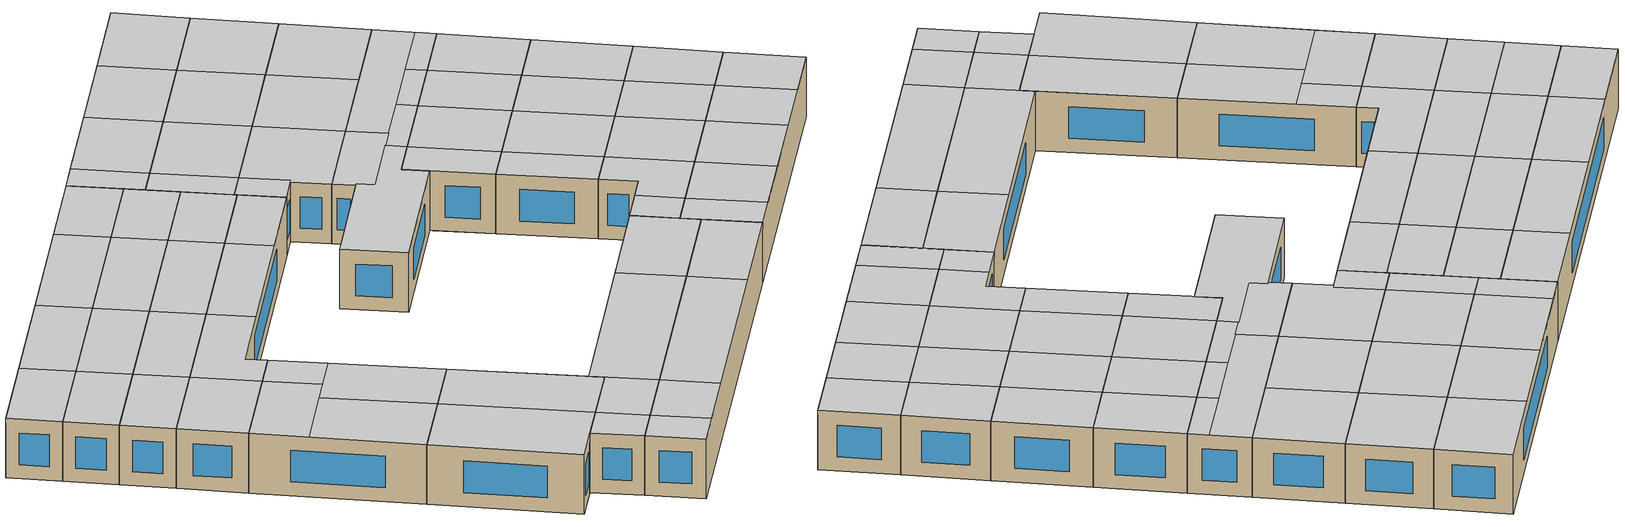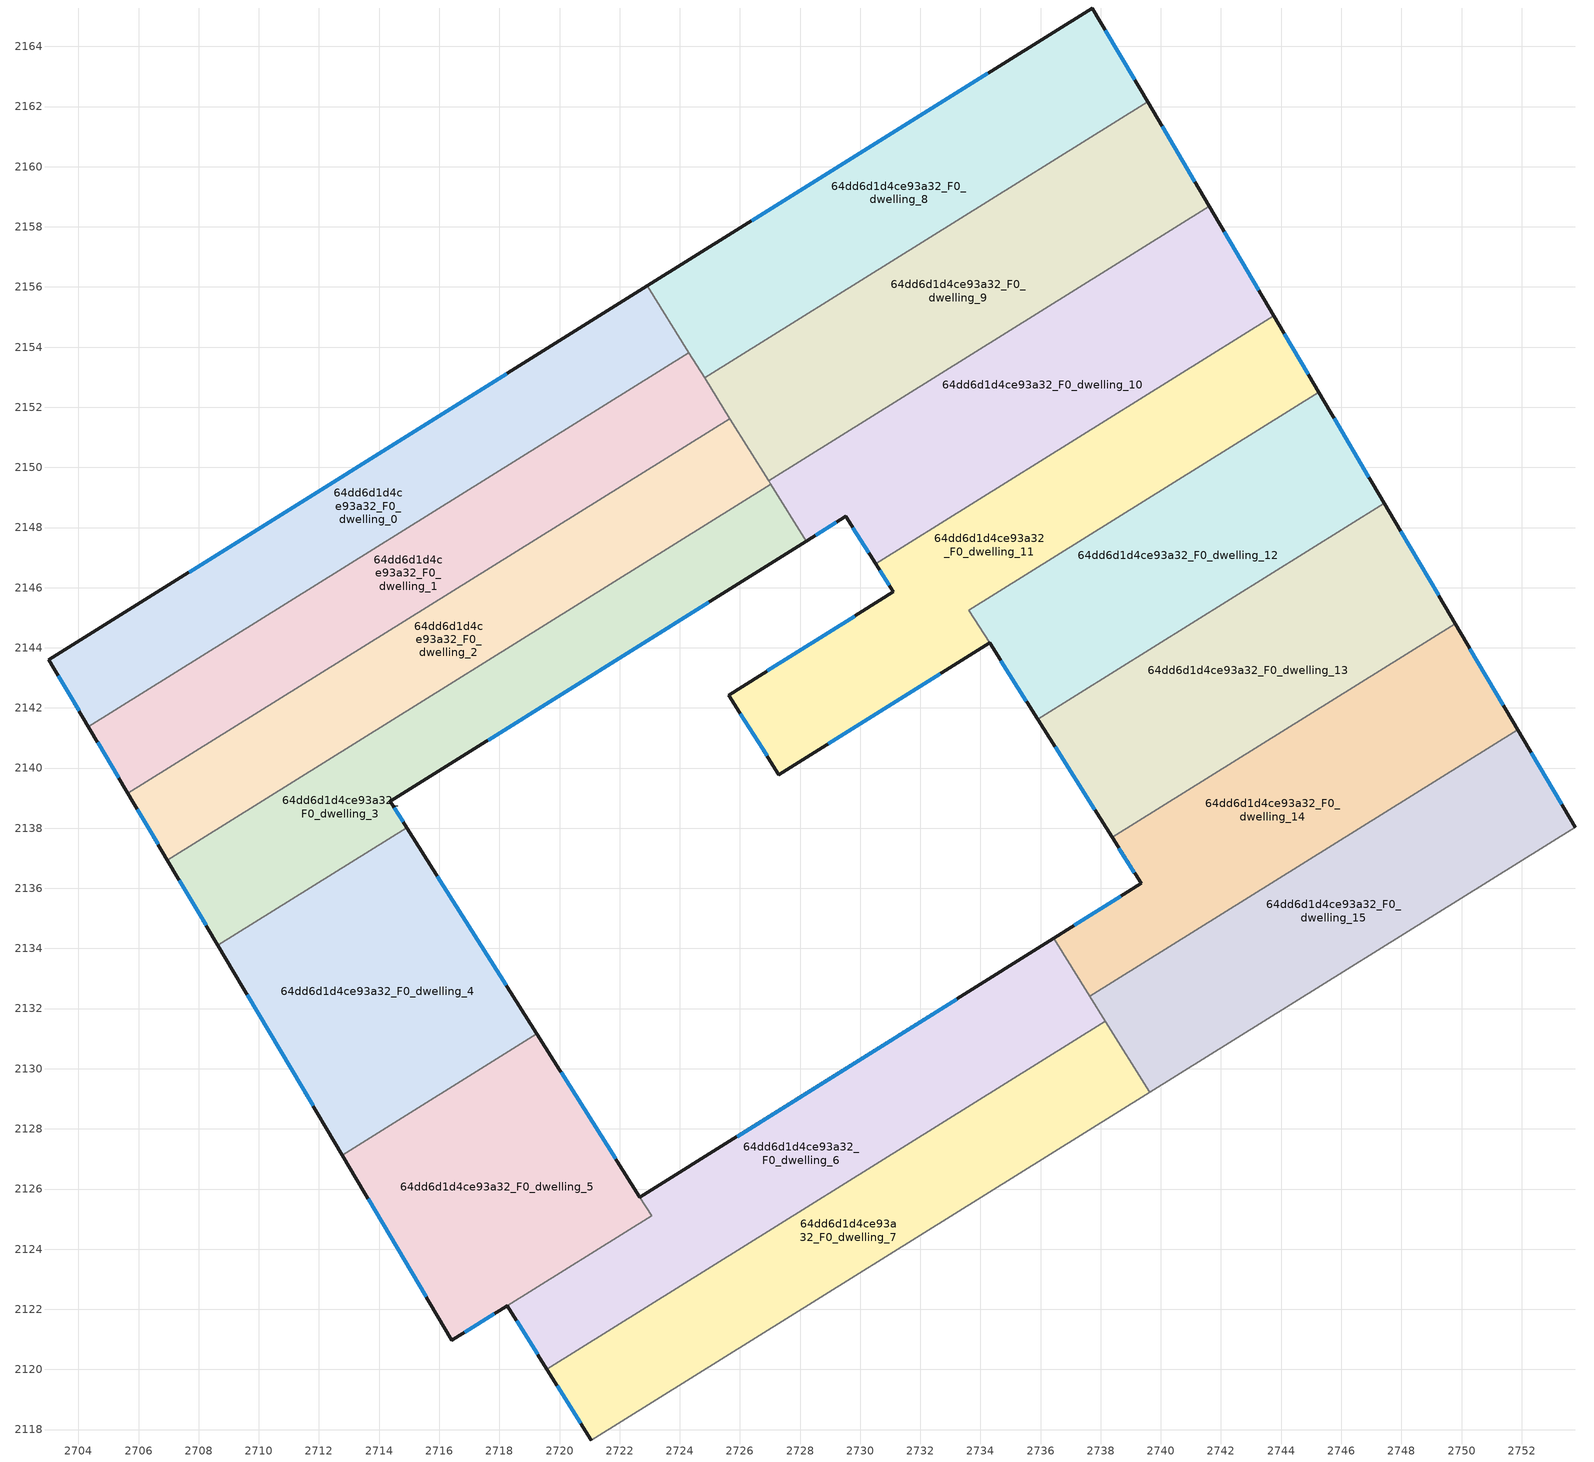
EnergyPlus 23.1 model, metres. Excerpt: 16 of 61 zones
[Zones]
64dd6d1d4ce93a32_F0_dwelling_0
 floor ground (EU_floor_Construction): 2722.92,2156.03 2724.3,2153.82 2704.33,2141.38 2703.01,2143.59 z0
 wall outside (EU_wall_Construction): 2722.92,2156.03 2703.01,2143.59 2704.33,2141.38 z0:3
 wall to 64dd6d1d4ce93a32_F0_dwelling_1 (EU_wall_Construction): 2704.33,2141.38 2724.3,2153.82 z0:3
 wall to 64dd6d1d4ce93a32_F0_dwelling_8 (EU_wall_Construction): 2724.3,2153.82 2722.92,2156.03 z0:3
 window (EU_Window_Construction): 2703.32,2143.07 2704.02,2141.9 / 2718.25,2153.11 2707.69,2146.52 z0.7:2.3
 ceiling to 64dd6d1d4ce93a32_F1_dwelling_4 (EU_floor_Construction): 2720.17,2151.25 2718.79,2153.45 2712.71,2149.65 2714.08,2147.45 z3
 ceiling adiabatic (EU_roof_Construction): 2724.3,2153.82 2722.92,2156.03 2718.79,2153.45 2720.17,2151.25 z3
 ceiling to 64dd6d1d4ce93a32_F1_dwelling_5 (EU_floor_Construction): 2714.08,2147.45 2712.71,2149.65 2707.3,2146.27 2708.67,2144.08 z3
 ceiling to 64dd6d1d4ce93a32_F1_dwelling_6 (EU_floor_Construction): 2708.67,2144.08 2707.3,2146.27 2703.01,2143.59 2704.33,2141.38 z3
64dd6d1d4ce93a32_F0_dwelling_1
 floor ground (EU_floor_Construction): 2724.3,2153.82 2725.67,2151.63 2705.65,2139.16 2704.33,2141.38 z0
 wall outside (EU_wall_Construction): 2704.33,2141.38 2705.65,2139.16 z0:3
 wall to 64dd6d1d4ce93a32_F0_dwelling_2 (EU_wall_Construction): 2705.65,2139.16 2725.67,2151.63 z0:3
 wall to 64dd6d1d4ce93a32_F0_dwelling_9 (EU_wall_Construction): 2725.67,2151.63 2724.83,2152.98 z0:3
 wall to 64dd6d1d4ce93a32_F0_dwelling_8 (EU_wall_Construction): 2724.83,2152.98 2724.3,2153.82 z0:3
 window (EU_Window_Construction): 2704.64,2140.86 2705.34,2139.68 z0.7:2.3
 ceiling to 64dd6d1d4ce93a32_F1_dwelling_5 (EU_floor_Construction): 2715.45,2145.26 2714.08,2147.45 2708.67,2144.08 2710.03,2141.89 z3
 ceiling to 64dd6d1d4ce93a32_F1_dwelling_4 (EU_floor_Construction): 2721.53,2149.05 2720.17,2151.25 2714.08,2147.45 2715.45,2145.26 z3
 ceiling to 64dd6d1d4ce93a32_F1_dwelling_6 (EU_floor_Construction): 2710.03,2141.89 2708.67,2144.08 2704.33,2141.38 2705.65,2139.16 z3
 ceiling to 64dd6d1d4ce93a32_F1_dwelling_3 (EU_floor_Construction): 2725.67,2151.63 2724.3,2153.82 2720.17,2151.25 2721.53,2149.05 z3
64dd6d1d4ce93a32_F0_dwelling_10
 floor ground (EU_floor_Construction): 2741.61,2158.69 2743.76,2155.04 2730.51,2146.79 2729.52,2148.37 2728.21,2147.55 2726.95,2149.56 z0
 wall outside (EU_wall_Construction): 2728.21,2147.55 2729.52,2148.37 2730.51,2146.79 / 2743.76,2155.04 2741.61,2158.69 z0:3
 wall to 64dd6d1d4ce93a32_F0_dwelling_9 (EU_wall_Construction): 2741.61,2158.69 2726.95,2149.56 z0:3
 wall to 64dd6d1d4ce93a32_F0_dwelling_11 (EU_wall_Construction): 2730.51,2146.79 2743.76,2155.04 z0:3
 wall to 64dd6d1d4ce93a32_F0_dwelling_3 (EU_wall_Construction): 2727.03,2149.44 2728.21,2147.55 z0:3
 wall to 64dd6d1d4ce93a32_F0_dwelling_2 (EU_wall_Construction): 2726.95,2149.56 2727.03,2149.44 z0:3
 window (EU_Window_Construction): 2728.52,2147.74 2729.21,2148.18 / 2743.25,2155.9 2742.11,2157.83 / 2729.75,2148 2730.28,2147.16 z0.7:2.3
 ceiling to 64dd6d1d4ce93a32_F1_dwelling_0 (EU_floor_Construction): 2743.76,2155.04 2741.61,2158.69 2737.22,2155.96 2739.46,2152.36 z3
 ceiling to 64dd6d1d4ce93a32_F1_dwelling_2 (EU_floor_Construction): 2735.05,2149.62 2732.81,2153.21 2728.4,2150.47 2729.66,2148.46 2729.52,2148.37 2730.51,2146.79 z3
 ceiling to 64dd6d1d4ce93a32_F1_dwelling_1 (EU_floor_Construction): 2739.46,2152.36 2737.22,2155.96 2732.81,2153.21 2735.05,2149.62 z3
 ceiling to 64dd6d1d4ce93a32_F1_dwelling_3 (EU_floor_Construction): 2729.52,2148.37 2729.66,2148.46 2728.4,2150.47 2726.95,2149.56 2727.03,2149.44 2728.21,2147.55 z3
64dd6d1d4ce93a32_F0_dwelling_11
 floor ground (EU_floor_Construction): 2743.76,2155.04 2745.25,2152.5 2733.62,2145.26 2734.3,2144.17 2727.29,2139.78 2725.63,2142.43 2731.1,2145.86 2730.51,2146.79 z0
 wall outside (EU_wall_Construction): 2730.51,2146.79 2731.1,2145.86 2725.63,2142.43 2727.29,2139.78 2734.3,2144.17 / 2745.25,2152.5 2743.76,2155.04 z0:3
 wall to 64dd6d1d4ce93a32_F0_dwelling_12 (EU_wall_Construction): 2734.3,2144.17 2733.62,2145.26 2745.25,2152.5 z0:3
 window (EU_Window_Construction): 2726.02,2141.81 2726.9,2140.4 / 2729.81,2145.05 2726.91,2143.23 / 2730.65,2146.57 2730.96,2146.08 / 2744.9,2153.1 2744.11,2154.45 / 2728.94,2140.81 2732.66,2143.14 z0.7:2.3
 ceiling to 64dd6d1d4ce93a32_F1_dwelling_10 (EU_floor_Construction): 2734.3,2144.17 2733.62,2145.26 2735.59,2146.48 2735.06,2147.32 2731.68,2145.21 2731.23,2145.93 2731.09,2145.86 2725.65,2142.44 2725.63,2142.43 2727.29,2139.78 z3
 ceiling to 64dd6d1d4ce93a32_F1_dwelling_2 (EU_floor_Construction): 2736.09,2147.96 2735.05,2149.62 2730.51,2146.79 2731.1,2145.86 2731.23,2145.93 2731.68,2145.21 z3
 ceiling to 64dd6d1d4ce93a32_F1_dwelling_7 (EU_floor_Construction): 2745.25,2152.5 2744.75,2153.35 2741.61,2151.4 2742.13,2150.56 z3
 ceiling to 64dd6d1d4ce93a32_F1_dwelling_8 (EU_floor_Construction): 2742.13,2150.56 2741.61,2151.4 2741.57,2151.37 2738.57,2149.5 2739.09,2148.67 z3
 ceiling to 64dd6d1d4ce93a32_F1_dwelling_9 (EU_floor_Construction): 2739.09,2148.67 2738.57,2149.5 2735.06,2147.32 2735.59,2146.48 z3
 ceiling adiabatic (EU_roof_Construction): 2745.25,2152.5 2743.76,2155.04 2735.05,2149.62 2736.08,2147.96 2741.57,2151.37 2741.61,2151.4 2744.75,2153.35 z3
64dd6d1d4ce93a32_F0_dwelling_12
 floor ground (EU_floor_Construction): 2745.25,2152.5 2747.43,2148.81 2735.9,2141.63 2733.62,2145.26 z0
 wall outside (EU_wall_Construction): 2747.43,2148.81 2745.25,2152.5 / 2734.3,2144.17 2735.9,2141.63 z0:3
 wall to 64dd6d1d4ce93a32_F0_dwelling_13 (EU_wall_Construction): 2735.9,2141.63 2747.43,2148.81 z0:3
 window (EU_Window_Construction): 2746.92,2149.68 2745.76,2151.63 / 2734.68,2143.57 2735.53,2142.23 z0.7:2.3
 ceiling to 64dd6d1d4ce93a32_F1_dwelling_9 (EU_floor_Construction): 2741.36,2145.03 2739.09,2148.67 2735.59,2146.48 2737.85,2142.84 z3
 ceiling to 64dd6d1d4ce93a32_F1_dwelling_7 (EU_floor_Construction): 2747.43,2148.81 2745.25,2152.5 2742.13,2150.56 2744.4,2146.92 z3
 ceiling to 64dd6d1d4ce93a32_F1_dwelling_10 (EU_floor_Construction): 2737.85,2142.84 2735.59,2146.48 2733.62,2145.26 2735.9,2141.63 z3
 ceiling to 64dd6d1d4ce93a32_F1_dwelling_8 (EU_floor_Construction): 2744.4,2146.92 2742.13,2150.56 2739.09,2148.67 2741.36,2145.03 z3
64dd6d1d4ce93a32_F0_dwelling_13
 floor ground (EU_floor_Construction): 2747.43,2148.81 2749.79,2144.8 2738.38,2137.7 2735.9,2141.63 z0
 wall outside (EU_wall_Construction): 2735.9,2141.63 2738.38,2137.7 / 2749.79,2144.8 2747.43,2148.81 z0:3
 wall to 64dd6d1d4ce93a32_F0_dwelling_14 (EU_wall_Construction): 2738.38,2137.7 2749.79,2144.8 z0:3
 window (EU_Window_Construction): 2736.48,2140.71 2737.8,2138.62 / 2749.23,2145.74 2747.98,2147.87 z0.7:2.3
 ceiling to 64dd6d1d4ce93a32_F1_dwelling_8 (EU_floor_Construction): 2746.85,2142.98 2744.4,2146.92 2741.36,2145.03 2743.81,2141.08 z3
 ceiling to 64dd6d1d4ce93a32_F1_dwelling_9 (EU_floor_Construction): 2743.81,2141.08 2741.36,2145.03 2737.85,2142.84 2740.31,2138.9 z3
 ceiling to 64dd6d1d4ce93a32_F1_dwelling_7 (EU_floor_Construction): 2749.79,2144.8 2747.43,2148.81 2744.4,2146.92 2746.85,2142.98 z3
 ceiling to 64dd6d1d4ce93a32_F1_dwelling_10 (EU_floor_Construction): 2740.31,2138.9 2737.85,2142.84 2735.9,2141.63 2738.38,2137.7 z3
64dd6d1d4ce93a32_F0_dwelling_14
 floor ground (EU_floor_Construction): 2749.79,2144.8 2751.87,2141.27 2737.64,2132.4 2736.43,2134.34 2739.34,2136.16 2738.38,2137.7 z0
 wall outside (EU_wall_Construction): 2751.87,2141.27 2749.79,2144.8 / 2738.38,2137.7 2739.34,2136.16 2736.43,2134.34 z0:3
 wall to 64dd6d1d4ce93a32_F0_dwelling_15 (EU_wall_Construction): 2737.64,2132.4 2751.87,2141.27 z0:3
 wall to 64dd6d1d4ce93a32_F0_dwelling_6 (EU_wall_Construction): 2736.43,2134.34 2737.64,2132.4 z0:3
 window (EU_Window_Construction): 2751.38,2142.1 2750.28,2143.97 / 2738.66,2135.73 2737.12,2134.77 / 2738.6,2137.34 2739.12,2136.52 z0.7:2.3
 ceiling to 64dd6d1d4ce93a32_F1_dwelling_7 (EU_floor_Construction): 2751.87,2141.27 2749.79,2144.8 2746.85,2142.98 2749.02,2139.49 z3
 ceiling to 64dd6d1d4ce93a32_F1_dwelling_10 (EU_floor_Construction): 2742.48,2135.41 2740.31,2138.9 2738.38,2137.7 2739.34,2136.16 2738.16,2135.42 2739.37,2133.48 z3
 ceiling to 64dd6d1d4ce93a32_F1_dwelling_8 (EU_floor_Construction): 2749.02,2139.49 2746.85,2142.98 2743.81,2141.08 2745.98,2137.6 z3
 ceiling to 64dd6d1d4ce93a32_F1_dwelling_11 (EU_floor_Construction): 2739.37,2133.48 2738.16,2135.42 2736.44,2134.34 2737.64,2132.4 z3
 ceiling to 64dd6d1d4ce93a32_F1_dwelling_9 (EU_floor_Construction): 2745.98,2137.6 2743.81,2141.08 2740.31,2138.9 2742.48,2135.41 z3
64dd6d1d4ce93a32_F0_dwelling_15
 floor ground (EU_floor_Construction): 2751.87,2141.27 2753.78,2138.03 2739.63,2129.21 2737.64,2132.4 z0
 wall outside (EU_wall_Construction): 2753.78,2138.03 2751.87,2141.27 z0:3
 wall adiabatic (EU_wall_Construction): 2739.63,2129.21 2753.78,2138.03 z0:3
 wall to 64dd6d1d4ce93a32_F0_dwelling_7 (EU_wall_Construction): 2738.16,2131.58 2739.63,2129.21 z0:3
 wall to 64dd6d1d4ce93a32_F0_dwelling_6 (EU_wall_Construction): 2737.64,2132.4 2738.15,2131.58 z0:3
 window (EU_Window_Construction): 2753.33,2138.79 2752.32,2140.51 z0.7:2.3
 ceiling to 64dd6d1d4ce93a32_F1_dwelling_9 (EU_floor_Construction): 2747.97,2134.41 2745.98,2137.6 2742.48,2135.41 2744.46,2132.23 z3
 ceiling to 64dd6d1d4ce93a32_F1_dwelling_10 (EU_floor_Construction): 2744.46,2132.23 2742.48,2135.41 2739.37,2133.48 2741.35,2130.29 z3
 ceiling to 64dd6d1d4ce93a32_F1_dwelling_8 (EU_floor_Construction): 2750.97,2136.28 2751.01,2136.3 2749.02,2139.49 2745.98,2137.6 2747.97,2134.41 z3
 ceiling to 64dd6d1d4ce93a32_F1_dwelling_11 (EU_floor_Construction): 2741.35,2130.29 2739.37,2133.48 2737.64,2132.4 2739.63,2129.21 z3
 ceiling to 64dd6d1d4ce93a32_F1_dwelling_7 (EU_floor_Construction): 2753.78,2138.03 2751.87,2141.27 2749.02,2139.49 2751.01,2136.3 z3
64dd6d1d4ce93a32_F0_dwelling_2
 floor ground (EU_floor_Construction): 2725.67,2151.63 2727.03,2149.44 2706.96,2136.94 2705.65,2139.16 z0
 wall outside (EU_wall_Construction): 2705.65,2139.16 2706.96,2136.94 z0:3
 wall to 64dd6d1d4ce93a32_F0_dwelling_3 (EU_wall_Construction): 2706.96,2136.94 2727.03,2149.44 z0:3
 wall to 64dd6d1d4ce93a32_F0_dwelling_9 (EU_wall_Construction): 2726.95,2149.56 2725.67,2151.63 z0:3
 window (EU_Window_Construction): 2705.95,2138.64 2706.65,2137.46 z0.7:2.3
 ceiling to 64dd6d1d4ce93a32_F1_dwelling_6 (EU_floor_Construction): 2711.4,2139.7 2710.03,2141.89 2705.65,2139.16 2706.96,2136.94 z3
 ceiling to 64dd6d1d4ce93a32_F1_dwelling_4 (EU_floor_Construction): 2722.9,2146.86 2721.53,2149.05 2715.45,2145.26 2716.81,2143.07 z3
 ceiling to 64dd6d1d4ce93a32_F1_dwelling_5 (EU_floor_Construction): 2716.81,2143.07 2715.45,2145.26 2710.03,2141.89 2711.4,2139.7 z3
 ceiling to 64dd6d1d4ce93a32_F1_dwelling_3 (EU_floor_Construction): 2727.03,2149.44 2726.95,2149.56 2725.67,2151.63 2721.53,2149.05 2722.9,2146.86 z3
64dd6d1d4ce93a32_F0_dwelling_3
 floor ground (EU_floor_Construction): 2727.03,2149.44 2728.21,2147.55 2714.37,2138.89 2714.92,2138.01 2708.64,2134.1 2706.96,2136.94 z0
 wall outside (EU_wall_Construction): 2714.92,2138.01 2714.37,2138.89 2728.21,2147.55 / 2706.96,2136.94 2708.64,2134.1 z0:3
 wall to 64dd6d1d4ce93a32_F0_dwelling_4 (EU_wall_Construction): 2708.64,2134.1 2714.92,2138.01 z0:3
 window (EU_Window_Construction): 2717.62,2140.92 2724.96,2145.52 / 2714.79,2138.22 2714.5,2138.68 / 2707.35,2136.27 2708.25,2134.77 z0.7:2.3
 ceiling to 64dd6d1d4ce93a32_F1_dwelling_3 (EU_floor_Construction): 2728.21,2147.55 2727.03,2149.44 2722.9,2146.86 2724.08,2144.96 z3
 ceiling to 64dd6d1d4ce93a32_F1_dwelling_6 (EU_floor_Construction): 2713.14,2136.9 2711.4,2139.7 2706.96,2136.94 2708.64,2134.1 z3
 ceiling to 64dd6d1d4ce93a32_F1_dwelling_5 (EU_floor_Construction): 2714.92,2138.01 2714.37,2138.89 2718,2141.16 2716.81,2143.07 2711.4,2139.7 2713.14,2136.9 z3
 ceiling to 64dd6d1d4ce93a32_F1_dwelling_4 (EU_floor_Construction): 2724.08,2144.96 2722.9,2146.86 2716.81,2143.07 2718,2141.16 z3
64dd6d1d4ce93a32_F0_dwelling_4
 floor ground (EU_floor_Construction): 2714.92,2138.01 2719.25,2131.16 2712.77,2127.13 2708.64,2134.1 z0
 wall outside (EU_wall_Construction): 2708.64,2134.1 2712.77,2127.13 / 2719.25,2131.16 2714.92,2138.01 z0:3
 wall to 64dd6d1d4ce93a32_F0_dwelling_5 (EU_wall_Construction): 2712.77,2127.13 2719.25,2131.16 z0:3
 window (EU_Window_Construction): 2709.61,2132.46 2711.8,2128.77 / 2718.23,2132.77 2715.94,2136.41 z0.7:2.3
 ceiling to 64dd6d1d4ce93a32_F1_dwelling_14 (EU_floor_Construction): 2716.27,2129.3 2713.43,2133.85 2710.04,2131.74 2712.77,2127.13 z3
 ceiling to 64dd6d1d4ce93a32_F1_dwelling_13 (EU_floor_Construction): 2719.25,2131.16 2716.39,2135.69 2713.43,2133.85 2716.27,2129.3 z3
 ceiling to 64dd6d1d4ce93a32_F1_dwelling_5 (EU_floor_Construction): 2716.39,2135.69 2714.92,2138.01 2713.14,2136.9 2714.59,2134.57 z3
 ceiling adiabatic (EU_roof_Construction): 2714.59,2134.57 2713.14,2136.9 2708.64,2134.1 2710.04,2131.74 2716.39,2135.69 z3
64dd6d1d4ce93a32_F0_dwelling_5
 floor ground (EU_floor_Construction): 2719.25,2131.16 2723.06,2125.11 2716.42,2120.97 2712.77,2127.13 z0
 wall outside (EU_wall_Construction): 2712.77,2127.13 2716.42,2120.97 2718.26,2122.11 / 2722.67,2125.72 2719.25,2131.16 z0:3
 wall to 64dd6d1d4ce93a32_F0_dwelling_6 (EU_wall_Construction): 2718.26,2122.11 2723.06,2125.11 2722.67,2125.72 z0:3
 window (EU_Window_Construction): 2713.63,2125.68 2715.57,2122.42 / 2721.87,2127 2720.05,2129.88 / 2716.86,2121.24 2717.83,2121.85 z0.7:2.3
 ceiling to 64dd6d1d4ce93a32_F1_dwelling_13 (EU_floor_Construction): 2723.06,2125.11 2719.25,2131.16 2716.27,2129.3 2720.05,2123.23 z3
 ceiling to 64dd6d1d4ce93a32_F1_dwelling_14 (EU_floor_Construction): 2720.05,2123.23 2716.27,2129.3 2712.77,2127.13 2716.42,2120.97 z3
64dd6d1d4ce93a32_F0_dwelling_6
 floor ground (EU_floor_Construction): 2736.43,2134.34 2738.16,2131.58 2719.58,2120.01 2718.26,2122.11 2723.06,2125.11 2722.67,2125.72 z0
 wall outside (EU_wall_Construction): 2718.26,2122.11 2719.58,2120.01 / 2736.43,2134.34 2722.67,2125.72 z0:3
 wall to 64dd6d1d4ce93a32_F0_dwelling_7 (EU_wall_Construction): 2719.58,2120.01 2738.16,2131.58 z0:3
 window (EU_Window_Construction): 2718.57,2121.62 2719.27,2120.5 / 2733.2,2132.31 2725.91,2127.74 z0.7:2.3
 ceiling to 64dd6d1d4ce93a32_F1_dwelling_11 (EU_floor_Construction): 2738.16,2131.58 2736.44,2134.34 2731.56,2131.28 2733.27,2128.53 z3
 ceiling to 64dd6d1d4ce93a32_F1_dwelling_12 (EU_floor_Construction): 2733.27,2128.53 2731.56,2131.28 2722.7,2125.73 2724.39,2123.01 z3
 ceiling to 64dd6d1d4ce93a32_F1_dwelling_13 (EU_floor_Construction): 2724.39,2123.01 2722.7,2125.73 2722.67,2125.72 2723.06,2125.11 2720.05,2123.23 2721.36,2121.12 z3
 ceiling to 64dd6d1d4ce93a32_F1_dwelling_14 (EU_floor_Construction): 2721.36,2121.12 2720.05,2123.23 2718.26,2122.11 2719.58,2120.01 z3
64dd6d1d4ce93a32_F0_dwelling_7
 floor ground (EU_floor_Construction): 2738.16,2131.58 2739.63,2129.21 2721.06,2117.65 2719.58,2120.01 z0
 wall outside (EU_wall_Construction): 2719.58,2120.01 2721.06,2117.65 z0:3
 wall adiabatic (EU_wall_Construction): 2721.06,2117.65 2739.63,2129.21 z0:3
 window (EU_Window_Construction): 2719.93,2119.46 2720.71,2118.21 z0.7:2.3
 ceiling to 64dd6d1d4ce93a32_F1_dwelling_11 (EU_floor_Construction): 2739.63,2129.21 2738.16,2131.58 2733.27,2128.53 2734.74,2126.17 z3
 ceiling to 64dd6d1d4ce93a32_F1_dwelling_13 (EU_floor_Construction): 2725.87,2120.64 2724.39,2123.01 2721.36,2121.12 2722.83,2118.76 z3
 ceiling adiabatic (EU_roof_Construction): 2734.74,2126.17 2733.27,2128.53 2719.58,2120.01 2721.06,2117.65 2722.83,2118.76 2721.36,2121.12 2724.39,2123.01 2725.87,2120.64 2739.63,2129.21 z3
64dd6d1d4ce93a32_F0_dwelling_8
 floor ground (EU_floor_Construction): 2737.73,2165.28 2739.56,2162.16 2724.83,2152.98 2722.92,2156.03 z0
 wall outside (EU_wall_Construction): 2739.56,2162.16 2737.73,2165.28 2722.92,2156.03 z0:3
 wall to 64dd6d1d4ce93a32_F0_dwelling_9 (EU_wall_Construction): 2724.83,2152.98 2739.56,2162.16 z0:3
 window (EU_Window_Construction): 2734.25,2163.11 2726.4,2158.2 / 2739.13,2162.89 2738.16,2164.55 z0.7:2.3
 ceiling to 64dd6d1d4ce93a32_F1_dwelling_2 (EU_floor_Construction): 2730.68,2156.63 2728.78,2159.69 2724.37,2156.94 2726.28,2153.88 z3
 ceiling to 64dd6d1d4ce93a32_F1_dwelling_1 (EU_floor_Construction): 2735.09,2159.37 2733.18,2162.44 2728.78,2159.69 2730.68,2156.63 z3
 ceiling to 64dd6d1d4ce93a32_F1_dwelling_0 (EU_floor_Construction): 2739.56,2162.16 2737.73,2165.28 2733.18,2162.44 2735.09,2159.37 z3
 ceiling to 64dd6d1d4ce93a32_F1_dwelling_3 (EU_floor_Construction): 2726.28,2153.88 2724.37,2156.94 2722.92,2156.03 2724.83,2152.98 z3
64dd6d1d4ce93a32_F0_dwelling_9
 floor ground (EU_floor_Construction): 2739.56,2162.16 2741.61,2158.69 2726.95,2149.56 2724.83,2152.98 z0
 wall outside (EU_wall_Construction): 2741.61,2158.69 2739.56,2162.16 z0:3
 window (EU_Window_Construction): 2741.13,2159.5 2740.04,2161.34 z0.7:2.3
 ceiling to 64dd6d1d4ce93a32_F1_dwelling_1 (EU_floor_Construction): 2737.22,2155.96 2735.09,2159.37 2730.68,2156.63 2732.81,2153.21 z3
 ceiling to 64dd6d1d4ce93a32_F1_dwelling_0 (EU_floor_Construction): 2741.61,2158.69 2739.56,2162.16 2735.09,2159.37 2737.22,2155.96 z3
 ceiling to 64dd6d1d4ce93a32_F1_dwelling_2 (EU_floor_Construction): 2732.81,2153.21 2730.68,2156.63 2726.28,2153.88 2728.4,2150.47 z3
 ceiling to 64dd6d1d4ce93a32_F1_dwelling_3 (EU_floor_Construction): 2728.4,2150.47 2726.28,2153.88 2724.83,2152.98 2726.95,2149.56 z3
[Building]
EU S2 Campaign: North Axis=0; Terrain=City; Solar Distribution=FullExterior
[Site:Location]
Budapest.Ferenc.Liszt.Intl.AP: Latitude=47.437; Longitude=19.256; Time Zone=1; Elevation=185
[SizingPeriod:WeatherFileDays]
AnnualSizingPeriod: Begin Month=1; Begin Day of Month=1; End Month=12; End Day of Month=31; Day of Week for Start Day=Monday; Use Weather File Daylight Saving Period=No; Use Weather File Rain and Snow Indicators=No
[MATERIAL]
EU_InternalMass_Material: Roughness=MediumRough; Thickness=0.1; Conductivity=1; Density=1800; Specific Heat=900; Thermal Absorptance=0.9; Solar Absorptance=0.7; Visible Absorptance=0.7
[MATERIAL:NOMASS] Roughness=MediumRough; Thermal Absorptance=0.9; Solar Absorptance=0.7; Visible Absorptance=0.7
Name | Thermal Resistance
EU_wall_NoMass | 0.832559
EU_roof_NoMass | 1.39638
EU_floor_NoMass | 0.872794
[WINDOWMATERIAL:SIMPLEGLAZINGSYSTEM]
EU_Window_SimpleGlazing: UFactor=2.79869; Solar Heat Gain Coefficient=0.75; Visible Transmittance=0.75
[CONSTRUCTION]
EU_wall_Construction: EU_wall_NoMass
EU_roof_Construction: EU_roof_NoMass
EU_floor_Construction: EU_floor_NoMass
EU_Window_Construction: EU_Window_SimpleGlazing
EU_InternalMass_Construction: EU_InternalMass_Material
[ZONE] Type=1; Multiplier=1; Ceiling Height=autocalculate; Floor Area=autocalculate; Part of Total Floor Area=Yes
Name | Volume
64dd6d1d4ce93a32_F0_dwelling_0 | 182.647
64dd6d1d4ce93a32_F0_dwelling_1 | 182.738
64dd6d1d4ce93a32_F0_dwelling_10 | 209.86
64dd6d1d4ce93a32_F0_dwelling_11 | 205.216
64dd6d1d4ce93a32_F0_dwelling_12 | 175.351
64dd6d1d4ce93a32_F0_dwelling_13 | 188.365
64dd6d1d4ce93a32_F0_dwelling_14 | 188.415
64dd6d1d4ce93a32_F0_dwelling_15 | 188.427
64dd6d1d4ce93a32_F0_dwelling_2; 64dd6d1d4ce93a32_F0_dwelling_3 | 182.656
64dd6d1d4ce93a32_F0_dwelling_4 | 182.661
64dd6d1d4ce93a32_F0_dwelling_5 | 165.804
64dd6d1d4ce93a32_F0_dwelling_6 | 199.533
64dd6d1d4ce93a32_F0_dwelling_7 | 182.698
64dd6d1d4ce93a32_F0_dwelling_8 | 188.402
64dd6d1d4ce93a32_F0_dwelling_9 | 209.131
[INTERNALMASS] Construction=EU_InternalMass_Construction
Name | Zone or ZoneList | Surface Area
64dd6d1d4ce93a32_F0_dwelling_0_EU_InternalMass | 64dd6d1d4ce93a32_F0_dwelling_0 | 60.8823
64dd6d1d4ce93a32_F0_dwelling_1_EU_InternalMass | 64dd6d1d4ce93a32_F0_dwelling_1 | 60.9126
64dd6d1d4ce93a32_F0_dwelling_2_EU_InternalMass | 64dd6d1d4ce93a32_F0_dwelling_2 | 60.8854
64dd6d1d4ce93a32_F0_dwelling_3_EU_InternalMass | 64dd6d1d4ce93a32_F0_dwelling_3 | 60.8854
64dd6d1d4ce93a32_F0_dwelling_4_EU_InternalMass | 64dd6d1d4ce93a32_F0_dwelling_4 | 60.8867
64dd6d1d4ce93a32_F0_dwelling_5_EU_InternalMass | 64dd6d1d4ce93a32_F0_dwelling_5 | 55.2699
64dd6d1d4ce93a32_F0_dwelling_6_EU_InternalMass | 64dd6d1d4ce93a32_F0_dwelling_6 | 66.5109
64dd6d1d4ce93a32_F0_dwelling_7_EU_InternalMass | 64dd6d1d4ce93a32_F0_dwelling_7 | 60.8991
64dd6d1d4ce93a32_F0_dwelling_8_EU_InternalMass | 64dd6d1d4ce93a32_F0_dwelling_8 | 62.8005
64dd6d1d4ce93a32_F0_dwelling_9_EU_InternalMass | 64dd6d1d4ce93a32_F0_dwelling_9 | 69.7217
64dd6d1d4ce93a32_F0_dwelling_10_EU_InternalMass | 64dd6d1d4ce93a32_F0_dwelling_10 | 69.9469
64dd6d1d4ce93a32_F0_dwelling_11_EU_InternalMass | 64dd6d1d4ce93a32_F0_dwelling_11 | 68.3999
64dd6d1d4ce93a32_F0_dwelling_12_EU_InternalMass | 64dd6d1d4ce93a32_F0_dwelling_12 | 58.452
64dd6d1d4ce93a32_F0_dwelling_13_EU_InternalMass | 64dd6d1d4ce93a32_F0_dwelling_13 | 62.7882
64dd6d1d4ce93a32_F0_dwelling_14_EU_InternalMass | 64dd6d1d4ce93a32_F0_dwelling_14 | 62.8049
64dd6d1d4ce93a32_F0_dwelling_15_EU_InternalMass | 64dd6d1d4ce93a32_F0_dwelling_15 | 62.8088
[OTHEREQUIPMENT] Fuel Type=Electricity; Design Level Calculation Method=Watts/Area; Power per Zone Floor Area=1; Fraction Latent=0; Fraction Radiant=0; Fraction Lost=0; Carbon Dioxide Generation Rate=0; EndUse Subcategory=EU_Step8_InternalGains
Name | Zone or ZoneList or Space or SpaceList | Schedule
EU_Step8_InternalGain_64dd6d1d4ce93a32_F0_dwelling_0_f000 | 64dd6d1d4ce93a32_F0_dwelling_0 | EU_Step8_GainSchedule_64dd6d1d4ce93a32_F0_dwelling_0_f000
EU_Step8_InternalGain_64dd6d1d4ce93a32_F0_dwelling_1_f000 | 64dd6d1d4ce93a32_F0_dwelling_1 | EU_Step8_GainSchedule_64dd6d1d4ce93a32_F0_dwelling_1_f000
EU_Step8_InternalGain_64dd6d1d4ce93a32_F0_dwelling_2_f000 | 64dd6d1d4ce93a32_F0_dwelling_2 | EU_Step8_GainSchedule_64dd6d1d4ce93a32_F0_dwelling_2_f000
EU_Step8_InternalGain_64dd6d1d4ce93a32_F0_dwelling_3_f000 | 64dd6d1d4ce93a32_F0_dwelling_3 | EU_Step8_GainSchedule_64dd6d1d4ce93a32_F0_dwelling_3_f000
EU_Step8_InternalGain_64dd6d1d4ce93a32_F0_dwelling_4_f000 | 64dd6d1d4ce93a32_F0_dwelling_4 | EU_Step8_GainSchedule_64dd6d1d4ce93a32_F0_dwelling_4_f000
EU_Step8_InternalGain_64dd6d1d4ce93a32_F0_dwelling_5_f000 | 64dd6d1d4ce93a32_F0_dwelling_5 | EU_Step8_GainSchedule_64dd6d1d4ce93a32_F0_dwelling_5_f000
EU_Step8_InternalGain_64dd6d1d4ce93a32_F0_dwelling_6_f000 | 64dd6d1d4ce93a32_F0_dwelling_6 | EU_Step8_GainSchedule_64dd6d1d4ce93a32_F0_dwelling_6_f000
EU_Step8_InternalGain_64dd6d1d4ce93a32_F0_dwelling_7_f000 | 64dd6d1d4ce93a32_F0_dwelling_7 | EU_Step8_GainSchedule_64dd6d1d4ce93a32_F0_dwelling_7_f000
EU_Step8_InternalGain_64dd6d1d4ce93a32_F0_dwelling_8_f000 | 64dd6d1d4ce93a32_F0_dwelling_8 | EU_Step8_GainSchedule_64dd6d1d4ce93a32_F0_dwelling_8_f000
EU_Step8_InternalGain_64dd6d1d4ce93a32_F0_dwelling_9_f000 | 64dd6d1d4ce93a32_F0_dwelling_9 | EU_Step8_GainSchedule_64dd6d1d4ce93a32_F0_dwelling_9_f000
EU_Step8_InternalGain_64dd6d1d4ce93a32_F0_dwelling_10_f000 | 64dd6d1d4ce93a32_F0_dwelling_10 | EU_Step8_GainSchedule_64dd6d1d4ce93a32_F0_dwelling_10_f000
EU_Step8_InternalGain_64dd6d1d4ce93a32_F0_dwelling_11_f000 | 64dd6d1d4ce93a32_F0_dwelling_11 | EU_Step8_GainSchedule_64dd6d1d4ce93a32_F0_dwelling_11_f000
EU_Step8_InternalGain_64dd6d1d4ce93a32_F0_dwelling_12_f000 | 64dd6d1d4ce93a32_F0_dwelling_12 | EU_Step8_GainSchedule_64dd6d1d4ce93a32_F0_dwelling_12_f000
EU_Step8_InternalGain_64dd6d1d4ce93a32_F0_dwelling_13_f000 | 64dd6d1d4ce93a32_F0_dwelling_13 | EU_Step8_GainSchedule_64dd6d1d4ce93a32_F0_dwelling_13_f000
EU_Step8_InternalGain_64dd6d1d4ce93a32_F0_dwelling_14_f000 | 64dd6d1d4ce93a32_F0_dwelling_14 | EU_Step8_GainSchedule_64dd6d1d4ce93a32_F0_dwelling_14_f000
EU_Step8_InternalGain_64dd6d1d4ce93a32_F0_dwelling_15_f000 | 64dd6d1d4ce93a32_F0_dwelling_15 | EU_Step8_GainSchedule_64dd6d1d4ce93a32_F0_dwelling_15_f000
[ZONEVENTILATION:DESIGNFLOWRATE] Schedule=EU_AlwaysOn; Design Flow Rate Calculation Method=AirChanges/Hour; Air Changes per Hour=0.475469; Ventilation Type=Natural; Fan Pressure Rise=0; Fan Total Efficiency=1; Constant Term Coefficient=1; Temperature Term Coefficient=0; Velocity Term Coefficient=0; Velocity Squared Term Coefficient=0; Minimum Indoor Temperature=-100; Maximum Indoor Temperature=100; Delta Temperature=-100; Minimum Outdoor Temperature=-100; Maximum Outdoor Temperature=100; Maximum Wind Speed=40
Name | Zone or ZoneList or Space or SpaceList
EU_ConstantAir_64dd6d1d4ce93a32_F0_dwelling_0 | 64dd6d1d4ce93a32_F0_dwelling_0
EU_ConstantAir_64dd6d1d4ce93a32_F0_dwelling_1 | 64dd6d1d4ce93a32_F0_dwelling_1
EU_ConstantAir_64dd6d1d4ce93a32_F0_dwelling_2 | 64dd6d1d4ce93a32_F0_dwelling_2
EU_ConstantAir_64dd6d1d4ce93a32_F0_dwelling_3 | 64dd6d1d4ce93a32_F0_dwelling_3
EU_ConstantAir_64dd6d1d4ce93a32_F0_dwelling_4 | 64dd6d1d4ce93a32_F0_dwelling_4
EU_ConstantAir_64dd6d1d4ce93a32_F0_dwelling_5 | 64dd6d1d4ce93a32_F0_dwelling_5
EU_ConstantAir_64dd6d1d4ce93a32_F0_dwelling_6 | 64dd6d1d4ce93a32_F0_dwelling_6
EU_ConstantAir_64dd6d1d4ce93a32_F0_dwelling_7 | 64dd6d1d4ce93a32_F0_dwelling_7
EU_ConstantAir_64dd6d1d4ce93a32_F0_dwelling_8 | 64dd6d1d4ce93a32_F0_dwelling_8
EU_ConstantAir_64dd6d1d4ce93a32_F0_dwelling_9 | 64dd6d1d4ce93a32_F0_dwelling_9
EU_ConstantAir_64dd6d1d4ce93a32_F0_dwelling_10 | 64dd6d1d4ce93a32_F0_dwelling_10
EU_ConstantAir_64dd6d1d4ce93a32_F0_dwelling_11 | 64dd6d1d4ce93a32_F0_dwelling_11
EU_ConstantAir_64dd6d1d4ce93a32_F0_dwelling_12 | 64dd6d1d4ce93a32_F0_dwelling_12
EU_ConstantAir_64dd6d1d4ce93a32_F0_dwelling_13 | 64dd6d1d4ce93a32_F0_dwelling_13
EU_ConstantAir_64dd6d1d4ce93a32_F0_dwelling_14 | 64dd6d1d4ce93a32_F0_dwelling_14
EU_ConstantAir_64dd6d1d4ce93a32_F0_dwelling_15 | 64dd6d1d4ce93a32_F0_dwelling_15
[HVACTEMPLATE:THERMOSTAT] Constant Heating Setpoint=20; Constant Cooling Setpoint=50
EU_HeatOnly_64dd6d1d4ce93a32_F0_dwelling_0; EU_HeatOnly_64dd6d1d4ce93a32_F0_dwelling_1; EU_HeatOnly_64dd6d1d4ce93a32_F0_dwelling_2; EU_HeatOnly_64dd6d1d4ce93a32_F0_dwelling_3; EU_HeatOnly_64dd6d1d4ce93a32_F0_dwelling_4; EU_HeatOnly_64dd6d1d4ce93a32_F0_dwelling_5; EU_HeatOnly_64dd6d1d4ce93a32_F0_dwelling_6; EU_HeatOnly_64dd6d1d4ce93a32_F0_dwelling_7; EU_HeatOnly_64dd6d1d4ce93a32_F0_dwelling_8; EU_HeatOnly_64dd6d1d4ce93a32_F0_dwelling_9; EU_HeatOnly_64dd6d1d4ce93a32_F0_dwelling_10; EU_HeatOnly_64dd6d1d4ce93a32_F0_dwelling_11; EU_HeatOnly_64dd6d1d4ce93a32_F0_dwelling_12; EU_HeatOnly_64dd6d1d4ce93a32_F0_dwelling_13; EU_HeatOnly_64dd6d1d4ce93a32_F0_dwelling_14; EU_HeatOnly_64dd6d1d4ce93a32_F0_dwelling_15; EU_HeatOnly_64dd6d1d4ce93a32_F1_dwelling_0; EU_HeatOnly_64dd6d1d4ce93a32_F1_dwelling_1; EU_HeatOnly_64dd6d1d4ce93a32_F1_dwelling_2; EU_HeatOnly_64dd6d1d4ce93a32_F1_dwelling_3; EU_HeatOnly_64dd6d1d4ce93a32_F1_dwelling_4; EU_HeatOnly_64dd6d1d4ce93a32_F1_dwelling_5; EU_HeatOnly_64dd6d1d4ce93a32_F1_dwelling_6; EU_HeatOnly_64dd6d1d4ce93a32_F1_dwelling_7; EU_HeatOnly_64dd6d1d4ce93a32_F1_dwelling_8; EU_HeatOnly_64dd6d1d4ce93a32_F1_dwelling_9; EU_HeatOnly_64dd6d1d4ce93a32_F1_dwelling_10; EU_HeatOnly_64dd6d1d4ce93a32_F1_dwelling_11; EU_HeatOnly_64dd6d1d4ce93a32_F1_dwelling_12; EU_HeatOnly_64dd6d1d4ce93a32_F1_dwelling_13; EU_HeatOnly_64dd6d1d4ce93a32_F1_dwelling_14; EU_HeatOnly_64dd6d1d4ce93a32_F2_dwelling_0; EU_HeatOnly_64dd6d1d4ce93a32_F2_dwelling_1; EU_HeatOnly_64dd6d1d4ce93a32_F2_dwelling_2; EU_HeatOnly_64dd6d1d4ce93a32_F2_dwelling_3; EU_HeatOnly_64dd6d1d4ce93a32_F2_dwelling_4; EU_HeatOnly_64dd6d1d4ce93a32_F2_dwelling_5; EU_HeatOnly_64dd6d1d4ce93a32_F2_dwelling_6; EU_HeatOnly_64dd6d1d4ce93a32_F2_dwelling_7; EU_HeatOnly_64dd6d1d4ce93a32_F2_dwelling_8; EU_HeatOnly_64dd6d1d4ce93a32_F2_dwelling_9; EU_HeatOnly_64dd6d1d4ce93a32_F2_dwelling_10; EU_HeatOnly_64dd6d1d4ce93a32_F2_dwelling_11; EU_HeatOnly_64dd6d1d4ce93a32_F2_dwelling_12; EU_HeatOnly_64dd6d1d4ce93a32_F2_dwelling_13; EU_HeatOnly_64dd6d1d4ce93a32_F2_dwelling_14; EU_HeatOnly_64dd6d1d4ce93a32_F3_dwelling_0; EU_HeatOnly_64dd6d1d4ce93a32_F3_dwelling_1; EU_HeatOnly_64dd6d1d4ce93a32_F3_dwelling_2; EU_HeatOnly_64dd6d1d4ce93a32_F3_dwelling_3; EU_HeatOnly_64dd6d1d4ce93a32_F3_dwelling_4; EU_HeatOnly_64dd6d1d4ce93a32_F3_dwelling_5; EU_HeatOnly_64dd6d1d4ce93a32_F3_dwelling_6; EU_HeatOnly_64dd6d1d4ce93a32_F3_dwelling_7; EU_HeatOnly_64dd6d1d4ce93a32_F3_dwelling_8; EU_HeatOnly_64dd6d1d4ce93a32_F3_dwelling_9; EU_HeatOnly_64dd6d1d4ce93a32_F3_dwelling_10; EU_HeatOnly_64dd6d1d4ce93a32_F3_dwelling_11; EU_HeatOnly_64dd6d1d4ce93a32_F3_dwelling_12; EU_HeatOnly_64dd6d1d4ce93a32_F3_dwelling_13; EU_HeatOnly_64dd6d1d4ce93a32_F3_dwelling_14
[HVACTEMPLATE:ZONE:IDEALLOADSAIRSYSTEM] System Availability Schedule=EU_AlwaysOn; Maximum Heating Supply Air Temperature=50; Minimum Cooling Supply Air Temperature=13; Maximum Heating Supply Air Humidity Ratio=0.0156; Minimum Cooling Supply Air Humidity Ratio=0.0077; Heating Limit=NoLimit; Cooling Limit=NoLimit; Heating Availability Schedule=EU_AlwaysOn; Cooling Availability Schedule=EU_CoolingOff; Dehumidification Control Type=ConstantSensibleHeatRatio; Cooling Sensible Heat Ratio=0.7; Dehumidification Setpoint=60; Humidification Control Type=None; Humidification Setpoint=30; Outdoor Air Method=None; Outdoor Air Flow Rate per Person=0.00944; Outdoor Air Flow Rate per Zone Floor Area=0; Outdoor Air Flow Rate per Zone=0; Demand Controlled Ventilation Type=None; Outdoor Air Economizer Type=NoEconomizer; Heat Recovery Type=None; Sensible Heat Recovery Effectiveness=0.7; Latent Heat Recovery Effectiveness=0.65
Name | Template Thermostat
64dd6d1d4ce93a32_F0_dwelling_0 | EU_HeatOnly_64dd6d1d4ce93a32_F0_dwelling_0
64dd6d1d4ce93a32_F0_dwelling_1 | EU_HeatOnly_64dd6d1d4ce93a32_F0_dwelling_1
64dd6d1d4ce93a32_F0_dwelling_2 | EU_HeatOnly_64dd6d1d4ce93a32_F0_dwelling_2
64dd6d1d4ce93a32_F0_dwelling_3 | EU_HeatOnly_64dd6d1d4ce93a32_F0_dwelling_3
64dd6d1d4ce93a32_F0_dwelling_4 | EU_HeatOnly_64dd6d1d4ce93a32_F0_dwelling_4
64dd6d1d4ce93a32_F0_dwelling_5 | EU_HeatOnly_64dd6d1d4ce93a32_F0_dwelling_5
64dd6d1d4ce93a32_F0_dwelling_6 | EU_HeatOnly_64dd6d1d4ce93a32_F0_dwelling_6
64dd6d1d4ce93a32_F0_dwelling_7 | EU_HeatOnly_64dd6d1d4ce93a32_F0_dwelling_7
64dd6d1d4ce93a32_F0_dwelling_8 | EU_HeatOnly_64dd6d1d4ce93a32_F0_dwelling_8
64dd6d1d4ce93a32_F0_dwelling_9 | EU_HeatOnly_64dd6d1d4ce93a32_F0_dwelling_9
64dd6d1d4ce93a32_F0_dwelling_10 | EU_HeatOnly_64dd6d1d4ce93a32_F0_dwelling_10
64dd6d1d4ce93a32_F0_dwelling_11 | EU_HeatOnly_64dd6d1d4ce93a32_F0_dwelling_11
64dd6d1d4ce93a32_F0_dwelling_12 | EU_HeatOnly_64dd6d1d4ce93a32_F0_dwelling_12
64dd6d1d4ce93a32_F0_dwelling_13 | EU_HeatOnly_64dd6d1d4ce93a32_F0_dwelling_13
64dd6d1d4ce93a32_F0_dwelling_14 | EU_HeatOnly_64dd6d1d4ce93a32_F0_dwelling_14
64dd6d1d4ce93a32_F0_dwelling_15 | EU_HeatOnly_64dd6d1d4ce93a32_F0_dwelling_15
[SIZING:ZONE] Zone Cooling Design Supply Air Temperature Input Method=SupplyAirTemperature; Zone Cooling Design Supply Air Temperature=13; Zone Heating Design Supply Air Temperature Input Method=SupplyAirTemperature; Zone Heating Design Supply Air Temperature=50; Zone Cooling Design Supply Air Humidity Ratio=0.008; Zone Heating Design Supply Air Humidity Ratio=0.008; Cooling Design Air Flow Method=DesignDay; Cooling Design Air Flow Rate=0; Cooling Minimum Air Flow per Zone Floor Area=0.000762; Cooling Minimum Air Flow=0; Cooling Minimum Air Flow Fraction=0.2; Heating Design Air Flow Method=DesignDay; Heating Design Air Flow Rate=0; Heating Maximum Air Flow per Zone Floor Area=0.002032; Heating Maximum Air Flow=0.141576; Heating Maximum Air Flow Fraction=0.3; Account for Dedicated Outdoor Air System=No; Dedicated Outdoor Air System Control Strategy=NeutralSupplyAir; Dedicated Outdoor Air Low Setpoint Temperature for Design=autosize; Dedicated Outdoor Air High Setpoint Temperature for Design=autosize; Zone Load Sizing Method=Sensible Load Only No Latent Load; Zone Latent Cooling Design Supply Air Humidity Ratio Input Method=HumidityRatioDifference; Zone Cooling Design Supply Air Humidity Ratio Difference=0.005; Zone Latent Heating Design Supply Air Humidity Ratio Input Method=HumidityRatioDifference; Zone Humidification Design Supply Air Humidity Ratio Difference=0.005
64dd6d1d4ce93a32_F0_dwelling_0; 64dd6d1d4ce93a32_F0_dwelling_1; 64dd6d1d4ce93a32_F0_dwelling_2; 64dd6d1d4ce93a32_F0_dwelling_3; 64dd6d1d4ce93a32_F0_dwelling_4; 64dd6d1d4ce93a32_F0_dwelling_5; 64dd6d1d4ce93a32_F0_dwelling_6; 64dd6d1d4ce93a32_F0_dwelling_7; 64dd6d1d4ce93a32_F0_dwelling_8; 64dd6d1d4ce93a32_F0_dwelling_9; 64dd6d1d4ce93a32_F0_dwelling_10; 64dd6d1d4ce93a32_F0_dwelling_11; 64dd6d1d4ce93a32_F0_dwelling_12; 64dd6d1d4ce93a32_F0_dwelling_13; 64dd6d1d4ce93a32_F0_dwelling_14; 64dd6d1d4ce93a32_F0_dwelling_15
[SCHEDULE:CONSTANT]
Name | Hourly Value
EU_AlwaysOn | 1
EU_CoolingOff | 0
[SCHEDULE:FILE] Column Number=1; Rows to Skip at Top=0; Number of Hours of Data=8760; Column Separator=Comma; Interpolate to Timestep=No; Minutes per Item=60; Adjust Schedule for Daylight Savings=Yes
Name | File
EU_Step8_GainSchedule_64dd6d1d4ce93a32_F0_dwelling_0_f000 | ../../schedules/64dd6d1d4ce93a32/64dd6d1d4ce93a32_F0_dwelling_0_f000_gain.csv
EU_Step8_GainSchedule_64dd6d1d4ce93a32_F0_dwelling_1_f000 | ../../schedules/64dd6d1d4ce93a32/64dd6d1d4ce93a32_F0_dwelling_1_f000_gain.csv
EU_Step8_GainSchedule_64dd6d1d4ce93a32_F0_dwelling_2_f000 | ../../schedules/64dd6d1d4ce93a32/64dd6d1d4ce93a32_F0_dwelling_2_f000_gain.csv
EU_Step8_GainSchedule_64dd6d1d4ce93a32_F0_dwelling_3_f000 | ../../schedules/64dd6d1d4ce93a32/64dd6d1d4ce93a32_F0_dwelling_3_f000_gain.csv
EU_Step8_GainSchedule_64dd6d1d4ce93a32_F0_dwelling_4_f000 | ../../schedules/64dd6d1d4ce93a32/64dd6d1d4ce93a32_F0_dwelling_4_f000_gain.csv
EU_Step8_GainSchedule_64dd6d1d4ce93a32_F0_dwelling_5_f000 | ../../schedules/64dd6d1d4ce93a32/64dd6d1d4ce93a32_F0_dwelling_5_f000_gain.csv
EU_Step8_GainSchedule_64dd6d1d4ce93a32_F0_dwelling_6_f000 | ../../schedules/64dd6d1d4ce93a32/64dd6d1d4ce93a32_F0_dwelling_6_f000_gain.csv
EU_Step8_GainSchedule_64dd6d1d4ce93a32_F0_dwelling_7_f000 | ../../schedules/64dd6d1d4ce93a32/64dd6d1d4ce93a32_F0_dwelling_7_f000_gain.csv
EU_Step8_GainSchedule_64dd6d1d4ce93a32_F0_dwelling_8_f000 | ../../schedules/64dd6d1d4ce93a32/64dd6d1d4ce93a32_F0_dwelling_8_f000_gain.csv
EU_Step8_GainSchedule_64dd6d1d4ce93a32_F0_dwelling_9_f000 | ../../schedules/64dd6d1d4ce93a32/64dd6d1d4ce93a32_F0_dwelling_9_f000_gain.csv
EU_Step8_GainSchedule_64dd6d1d4ce93a32_F0_dwelling_10_f000 | ../../schedules/64dd6d1d4ce93a32/64dd6d1d4ce93a32_F0_dwelling_10_f000_gain.csv
EU_Step8_GainSchedule_64dd6d1d4ce93a32_F0_dwelling_11_f000 | ../../schedules/64dd6d1d4ce93a32/64dd6d1d4ce93a32_F0_dwelling_11_f000_gain.csv
EU_Step8_GainSchedule_64dd6d1d4ce93a32_F0_dwelling_12_f000 | ../../schedules/64dd6d1d4ce93a32/64dd6d1d4ce93a32_F0_dwelling_12_f000_gain.csv
EU_Step8_GainSchedule_64dd6d1d4ce93a32_F0_dwelling_13_f000 | ../../schedules/64dd6d1d4ce93a32/64dd6d1d4ce93a32_F0_dwelling_13_f000_gain.csv
EU_Step8_GainSchedule_64dd6d1d4ce93a32_F0_dwelling_14_f000 | ../../schedules/64dd6d1d4ce93a32/64dd6d1d4ce93a32_F0_dwelling_14_f000_gain.csv
EU_Step8_GainSchedule_64dd6d1d4ce93a32_F0_dwelling_15_f000 | ../../schedules/64dd6d1d4ce93a32/64dd6d1d4ce93a32_F0_dwelling_15_f000_gain.csv
